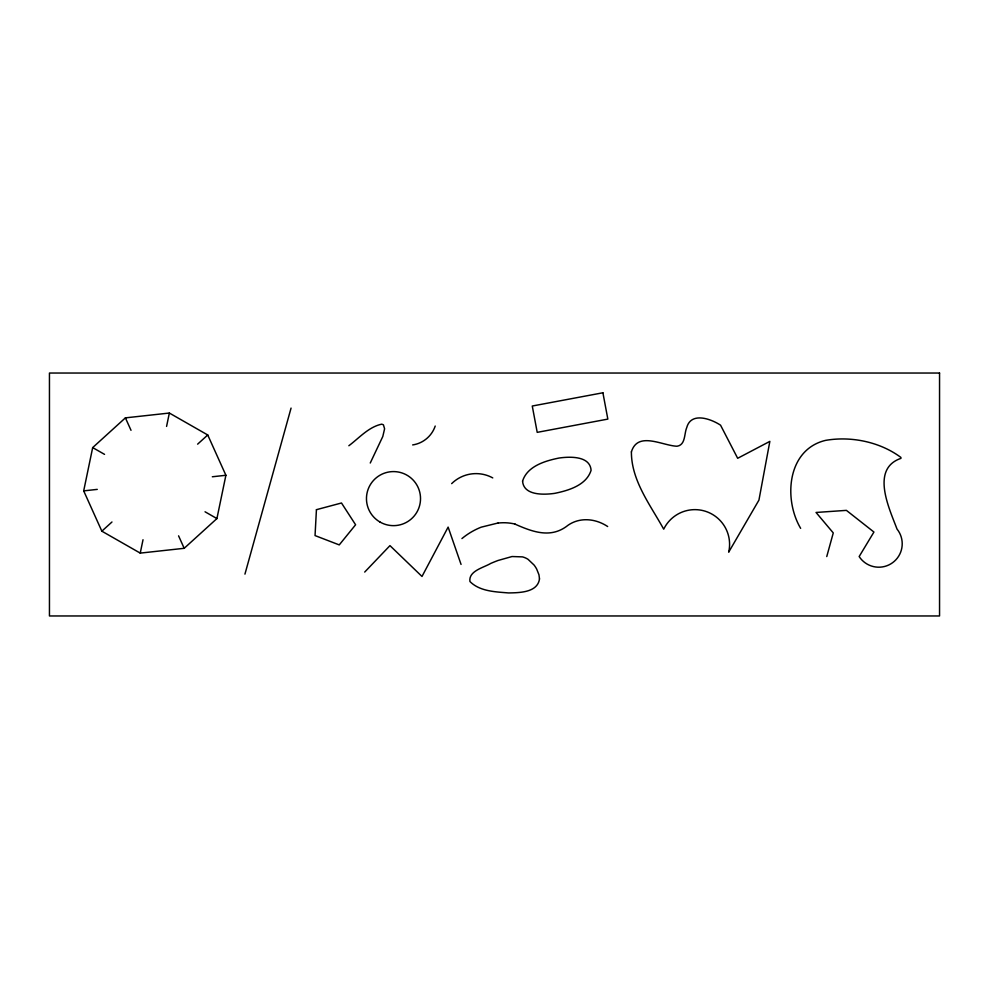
<?xml version="1.0" encoding="UTF-8"?>
<svg xmlns="http://www.w3.org/2000/svg" width="989" height="989" viewBox="0 0 989 989"><rect width="100%" height="100%" fill="white"/><g stroke="black" fill="none" stroke-linecap="round" stroke-linejoin="round"><path stroke-width="1.48" d="M83.694 490.878L92.682 447.597L125.405 417.865L169.354 413.043L207.739 434.975L225.9 475.276L216.912 518.57L184.189 548.302L140.24 553.111L101.855 531.18L83.694 490.878L97.268 489.382M140.24 553.111L143.022 539.734M166.572 426.42L169.354 413.043M244.938 574.139L291.063 408.086M826.755 556.56L833.27 532.923L816.049 512.463L846.399 510.373L873.93 532.045L859.157 556.56A23.427 23.427 0 0 0 892.56 562.729A23.427 23.427 0 0 0 897.011 529.053C889.445 508.841 870.172 468.897 900.93 458.364L900.942 457.462C880.123 441.91 851.17 435.914 825.568 440.377C787.12 449.501 783.362 499.161 800.645 528.349M435.209 426.049C431.859 436.05 423.094 443.393 412.66 444.926M370.257 463.013L382.792 436.508L384.597 428.793L383.411 424.788L381.692 424.17C368.637 426.927 359.155 438.003 348.845 445.742M364.706 572.062L389.963 545.619L421.994 576.463L448.128 527.112L461.059 564.422M101.855 531.18L111.967 521.994M197.627 444.16L207.739 434.975M461.937 538.572L463.866 537.027A70.639 70.639 0 0 1 481.186 527.174L498.073 522.996M212.326 476.772L225.9 475.276M515.108 524.17C532.577 531.872 551.058 538.931 568.045 525.246C580.209 516.839 595.835 518.656 607.654 526.519M92.682 447.597L104.55 454.371M205.044 511.783L216.912 518.57M125.405 417.865L131.018 430.314M184.189 548.302L178.576 535.84M451.664 483.633A34.689 34.689 0 0 1 492.757 477.91M498.085 523.057A48.473 48.473 0 0 1 515.133 524.096M522.575 481.099C523.589 495.724 543.975 494.883 554.656 493.363C568.502 490.544 586.403 485.29 591.088 470.307C590.062 455.682 569.676 456.522 559.008 458.043C545.162 460.862 527.261 466.116 522.575 481.099M316.431 509.681L315.046 535.581L339.252 544.902L355.595 524.763L341.489 502.993L316.431 509.681M539.5 578.911C537.583 592.671 519.349 592.72 508.593 592.943C495.452 591.83 479.776 591.471 469.936 581.52C468.415 570.913 483.572 567.698 490.791 563.396A181.791 181.791 0 0 1 497.924 560.516L512.03 556.535L522.464 556.881A19.112 19.112 0 0 1 528.052 559.329L534.06 565.028A30.3 30.3 0 0 1 536.668 569.046L538.956 574.757L539.5 578.911M631.402 451.862C631.254 480.567 650.453 505.095 663.706 529.189A34.677 34.677 0 0 1 728.683 552.183L758.934 500.125L769.85 441.378L737.67 458.29L720.561 425.196C710.992 418.866 691.051 411.609 686.749 427.557C684.067 433.738 685.711 445.001 676.983 446.237C662.333 445.668 637.757 430.932 631.402 451.862M602.907 392.781L532.267 406.022L537.212 432.354L607.839 419.101L602.907 392.781M939.55 373.038L49.45 373.038L49.45 615.962L939.55 615.962L939.55 373.038M379.974 522.019A27.024 27.024 0 0 0 420.523 498.617A27.024 27.024 0 0 0 379.974 475.214A27.024 27.024 0 0 0 379.974 522.019"/></g></svg>
